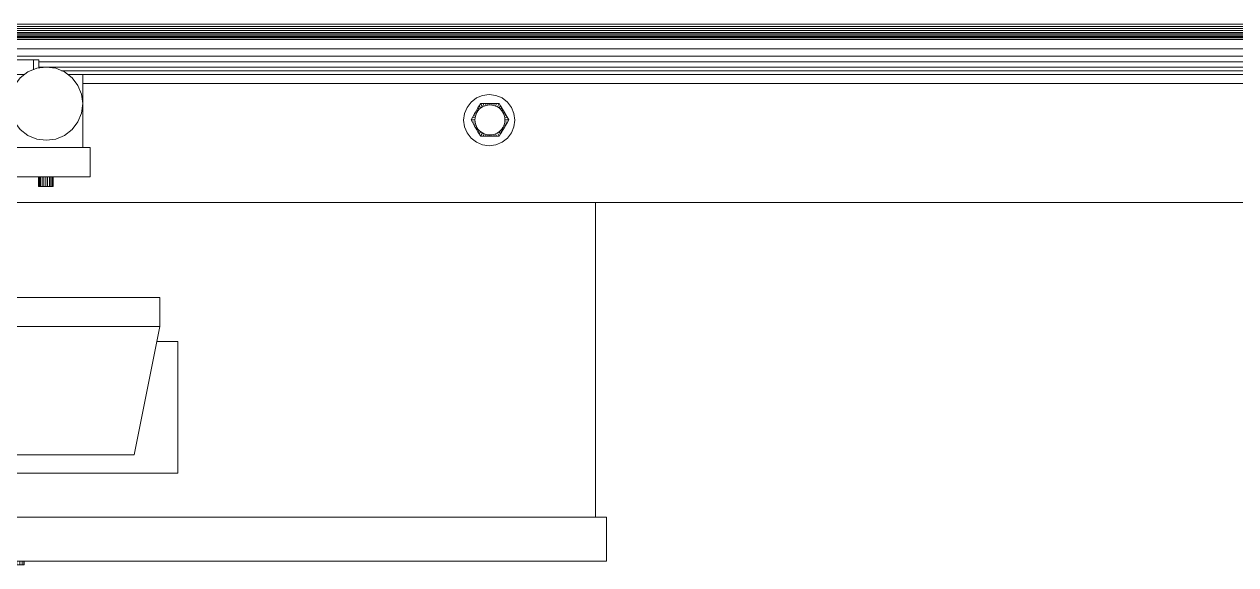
# Model space of a CAD drawing. Header units: inches. Extents: x -827 to 154, y -802 to 207.
# Drawn here: x -110.77 to -90.09, y -201.66 to -192.43 of the extents above; entities that cross this region are included whole.
import ezdxf

# ---------------------------------------------------------------- set-up
doc = ezdxf.new("R2010")
doc.units = ezdxf.units.IN
doc.header["$MEASUREMENT"] = 0
doc.layers.add('Layer0', color=7, linetype='Continuous', lineweight=9)
doc.layers.add('Shop_Sabre_RC-8_CNC_Router_skp', color=8, linetype='Continuous', lineweight=9)

# ---------------------------------------------------------------- blocks, each defined once
blk = doc.blocks.new('Shop_Sabre_RC-8_CNC_Router_skp_148-402887-Level 1')
at = {"layer": 'Layer0'}
blk.add_line((58.188, 0), (100.438, 0), dxfattribs=at)
blk.add_line((58.188, 0), (100.438, 0), dxfattribs=at)
blk = doc.blocks.new('Shop_Sabre_RC-8_CNC_Router_skp_147-402886-Level 1')
at = {"layer": 'Layer0'}
for p, q in [((0.219, 0.816), (0.324, 0.86)), ((0.219, 0.816), (0.324, 0.86)), ((0.324, 0.86), (0.437, 0.875)), ((0.324, 0.86), (0.437, 0.875)), ((0.437, 0.875), (0.551, 0.86)), ((0.437, 0.875), (0.551, 0.86)), ((0.551, 0.86), (0.656, 0.816)), ((0.551, 0.86), (0.656, 0.816)), ((0.015, 0.551), (0.059, 0.656)), ((0.059, 0.656), (0.015, 0.551)), ((0.059, 0.656), (0.128, 0.747)), ((0.128, 0.747), (0.059, 0.656)), ((0.128, 0.747), (0.219, 0.816)), ((0.128, 0.747), (0.219, 0.816)), ((0.656, 0.816), (0.747, 0.747)), ((0.656, 0.816), (0.747, 0.747)), ((0.747, 0.747), (0.816, 0.656)), ((0.816, 0.656), (0.747, 0.747)), ((0.816, 0.656), (0.86, 0.551)), ((0.86, 0.551), (0.816, 0.656)), ((0.015, 0.551), (0, 0.437)), ((0.015, 0.551), (0, 0.437)), ((0.015, 0.324), (0, 0.437)), ((0, 0.437), (0.015, 0.324)), ((0.86, 0.551), (0.875, 0.437)), ((0.875, 0.437), (0.86, 0.551)), ((0.86, 0.324), (0.875, 0.437)), ((0.86, 0.324), (0.875, 0.437)), ((0.015, 0.324), (0.059, 0.219)), ((0.015, 0.324), (0.059, 0.219)), ((0.059, 0.219), (0.128, 0.128)), ((0.059, 0.219), (0.128, 0.128)), ((0.747, 0.128), (0.816, 0.219)), ((0.747, 0.128), (0.816, 0.219)), ((0.816, 0.219), (0.86, 0.324)), ((0.816, 0.219), (0.86, 0.324)), ((0.128, 0.128), (0.219, 0.059)), ((0.219, 0.059), (0.128, 0.128)), ((0.219, 0.059), (0.324, 0.015)), ((0.324, 0.015), (0.219, 0.059)), ((0.324, 0.015), (0.437, 0)), ((0.437, 0), (0.324, 0.015)), ((0.437, 0), (0.551, 0.015)), ((0.551, 0.015), (0.437, 0)), ((0.551, 0.015), (0.656, 0.059)), ((0.656, 0.059), (0.551, 0.015)), ((0.656, 0.059), (0.747, 0.128)), ((0.747, 0.128), (0.656, 0.059))]:
    blk.add_line(p, q, dxfattribs=at)
blk = doc.blocks.new('Shop_Sabre_RC-8_CNC_Router_skp_146-402885-Level 1')
at = {"layer": 'Layer0'}
for p, q in [((56.064, -0.464), (56.18, -0.265)), ((56.18, -0.265), (56.064, -0.464)), ((56.085, -0.429), (56.104, -0.396)), ((56.085, -0.429), (56.104, -0.396)), ((56.104, -0.396), (56.122, -0.364)), ((56.104, -0.396), (56.122, -0.364)), ((56.104, -0.396), (56.127, -0.406)), ((56.127, -0.406), (56.104, -0.396)), ((56.116, -0.438), (56.127, -0.406)), ((56.127, -0.406), (56.116, -0.438)), ((56.122, -0.364), (56.14, -0.333)), ((56.14, -0.333), (56.122, -0.364)), ((56.122, -0.364), (56.142, -0.376)), ((56.142, -0.376), (56.122, -0.364)), ((56.127, -0.406), (56.142, -0.376)), ((56.142, -0.376), (56.127, -0.406)), ((56.14, -0.333), (56.159, -0.3)), ((56.159, -0.3), (56.14, -0.333)), ((56.14, -0.333), (56.16, -0.348)), ((56.16, -0.348), (56.14, -0.333)), ((56.142, -0.376), (56.16, -0.348)), ((56.16, -0.348), (56.142, -0.376)), ((56.159, -0.3), (56.18, -0.265)), ((56.18, -0.265), (56.159, -0.3)), ((56.159, -0.3), (56.182, -0.323)), ((56.182, -0.323), (56.159, -0.3)), ((56.16, -0.348), (56.182, -0.323)), ((56.182, -0.323), (56.16, -0.348)), ((56.18, -0.265), (56.202, -0.225)), ((56.202, -0.225), (56.18, -0.265)), ((56.207, -0.301), (56.18, -0.265)), ((56.18, -0.265), (56.207, -0.301)), ((56.182, -0.323), (56.207, -0.301)), ((56.207, -0.301), (56.182, -0.323)), ((56.202, -0.225), (56.522, -0.225)), ((56.522, -0.225), (56.202, -0.225)), ((56.248, -0.225), (56.202, -0.225)), ((56.235, -0.282), (56.202, -0.225)), ((56.202, -0.225), (56.235, -0.282)), ((56.202, -0.225), (56.248, -0.225)), ((56.207, -0.301), (56.235, -0.282)), ((56.235, -0.282), (56.207, -0.301)), ((56.235, -0.282), (56.265, -0.267)), ((56.265, -0.267), (56.235, -0.282)), ((56.289, -0.225), (56.248, -0.225)), ((56.248, -0.225), (56.265, -0.267)), ((56.248, -0.225), (56.289, -0.225)), ((56.265, -0.267), (56.248, -0.225)), ((56.265, -0.267), (56.297, -0.257)), ((56.297, -0.257), (56.265, -0.267)), ((56.326, -0.225), (56.289, -0.225)), ((56.297, -0.257), (56.289, -0.225)), ((56.289, -0.225), (56.297, -0.257)), ((56.289, -0.225), (56.326, -0.225)), ((56.297, -0.257), (56.33, -0.25)), ((56.33, -0.25), (56.297, -0.257)), ((56.297, -0.257), (56.33, -0.25)), ((56.297, -0.257), (56.33, -0.25)), ((56.297, -0.257), (56.33, -0.25)), ((56.33, -0.25), (56.297, -0.257)), ((56.363, -0.225), (56.326, -0.225)), ((56.326, -0.225), (56.33, -0.25)), ((56.326, -0.225), (56.363, -0.225)), ((56.33, -0.25), (56.326, -0.225)), ((56.33, -0.25), (56.363, -0.248)), ((56.363, -0.248), (56.33, -0.25)), ((56.33, -0.25), (56.363, -0.248)), ((56.33, -0.25), (56.363, -0.248)), ((56.33, -0.25), (56.363, -0.248)), ((56.363, -0.248), (56.33, -0.25)), ((56.4, -0.225), (56.363, -0.225)), ((56.363, -0.248), (56.363, -0.225)), ((56.4, -0.225), (56.363, -0.225)), ((56.363, -0.248), (56.363, -0.225)), ((56.363, -0.248), (56.397, -0.25)), ((56.397, -0.25), (56.363, -0.248)), ((56.397, -0.25), (56.363, -0.248)), ((56.363, -0.248), (56.397, -0.25)), ((56.397, -0.25), (56.363, -0.248)), ((56.363, -0.248), (56.397, -0.25)), ((56.4, -0.225), (56.397, -0.25)), ((56.397, -0.25), (56.4, -0.225)), ((56.397, -0.25), (56.429, -0.257)), ((56.429, -0.257), (56.397, -0.25)), ((56.429, -0.257), (56.397, -0.25)), ((56.429, -0.257), (56.397, -0.25)), ((56.429, -0.257), (56.397, -0.25)), ((56.397, -0.25), (56.429, -0.257)), ((56.438, -0.225), (56.4, -0.225)), ((56.438, -0.225), (56.4, -0.225)), ((56.438, -0.225), (56.429, -0.257)), ((56.429, -0.257), (56.438, -0.225)), ((56.461, -0.267), (56.429, -0.257)), ((56.461, -0.267), (56.429, -0.257)), ((56.461, -0.267), (56.429, -0.257)), ((56.429, -0.257), (56.461, -0.267)), ((56.479, -0.225), (56.438, -0.225)), ((56.479, -0.225), (56.438, -0.225)), ((56.461, -0.267), (56.479, -0.225)), ((56.479, -0.225), (56.461, -0.267)), ((56.491, -0.282), (56.461, -0.267)), ((56.461, -0.267), (56.491, -0.282)), ((56.479, -0.225), (56.524, -0.225)), ((56.524, -0.225), (56.479, -0.225)), ((56.524, -0.225), (56.491, -0.282)), ((56.491, -0.282), (56.524, -0.225)), ((56.519, -0.301), (56.491, -0.282)), ((56.491, -0.282), (56.519, -0.301)), ((56.544, -0.323), (56.519, -0.301)), ((56.519, -0.301), (56.544, -0.323)), ((56.522, -0.297), (56.547, -0.265)), ((56.547, -0.265), (56.522, -0.297)), ((56.524, -0.225), (56.547, -0.265)), ((56.547, -0.265), (56.524, -0.225)), ((56.544, -0.323), (56.567, -0.3)), ((56.567, -0.3), (56.544, -0.323)), ((56.566, -0.348), (56.544, -0.323)), ((56.544, -0.323), (56.566, -0.348)), ((56.662, -0.464), (56.547, -0.265)), ((56.547, -0.265), (56.662, -0.464)), ((56.547, -0.265), (56.567, -0.3)), ((56.567, -0.3), (56.547, -0.265)), ((56.586, -0.333), (56.566, -0.348)), ((56.566, -0.348), (56.586, -0.333)), ((56.585, -0.376), (56.566, -0.348)), ((56.566, -0.348), (56.585, -0.376)), ((56.586, -0.333), (56.567, -0.3)), ((56.567, -0.3), (56.586, -0.333)), ((56.604, -0.364), (56.585, -0.376)), ((56.585, -0.376), (56.604, -0.364)), ((56.599, -0.406), (56.585, -0.376)), ((56.585, -0.376), (56.599, -0.406)), ((56.586, -0.333), (56.604, -0.364)), ((56.604, -0.364), (56.586, -0.333)), ((56.599, -0.406), (56.623, -0.396)), ((56.623, -0.396), (56.599, -0.406)), ((56.61, -0.438), (56.599, -0.406)), ((56.599, -0.406), (56.61, -0.438)), ((56.623, -0.396), (56.604, -0.364)), ((56.623, -0.396), (56.604, -0.364)), ((56.642, -0.429), (56.623, -0.396)), ((56.642, -0.429), (56.623, -0.396)), ((56.064, -0.464), (56.042, -0.504)), ((56.042, -0.504), (56.064, -0.464)), ((56.18, -0.743), (56.042, -0.504)), ((56.042, -0.504), (56.064, -0.543)), ((56.042, -0.504), (56.107, -0.504)), ((56.107, -0.504), (56.042, -0.504)), ((56.042, -0.504), (56.18, -0.743)), ((56.042, -0.504), (56.064, -0.543)), ((56.064, -0.464), (56.085, -0.429)), ((56.064, -0.464), (56.085, -0.429)), ((56.064, -0.464), (56.11, -0.47)), ((56.064, -0.464), (56.11, -0.47)), ((56.11, -0.537), (56.064, -0.543)), ((56.064, -0.543), (56.11, -0.537)), ((56.064, -0.543), (56.085, -0.578)), ((56.064, -0.543), (56.085, -0.578)), ((56.116, -0.438), (56.085, -0.429)), ((56.085, -0.429), (56.116, -0.438)), ((56.116, -0.57), (56.085, -0.578)), ((56.085, -0.578), (56.116, -0.57)), ((56.085, -0.578), (56.104, -0.611)), ((56.085, -0.578), (56.104, -0.611)), ((56.104, -0.611), (56.127, -0.602)), ((56.127, -0.602), (56.104, -0.611)), ((56.104, -0.611), (56.122, -0.643)), ((56.104, -0.611), (56.122, -0.643)), ((56.107, -0.504), (56.11, -0.47)), ((56.107, -0.504), (56.11, -0.47)), ((56.11, -0.537), (56.107, -0.504)), ((56.11, -0.537), (56.107, -0.504)), ((56.11, -0.47), (56.116, -0.438)), ((56.116, -0.438), (56.11, -0.47)), ((56.116, -0.57), (56.11, -0.537)), ((56.116, -0.57), (56.11, -0.537)), ((56.127, -0.602), (56.116, -0.57)), ((56.127, -0.602), (56.116, -0.57)), ((56.142, -0.632), (56.127, -0.602)), ((56.142, -0.632), (56.127, -0.602)), ((56.547, -0.743), (56.685, -0.504)), ((56.685, -0.504), (56.547, -0.743)), ((56.585, -0.632), (56.599, -0.602)), ((56.585, -0.632), (56.599, -0.602)), ((56.599, -0.602), (56.61, -0.57)), ((56.599, -0.602), (56.61, -0.57)), ((56.623, -0.611), (56.599, -0.602)), ((56.599, -0.602), (56.623, -0.611)), ((56.623, -0.611), (56.604, -0.643)), ((56.623, -0.611), (56.604, -0.643)), ((56.61, -0.438), (56.642, -0.429)), ((56.642, -0.429), (56.61, -0.438)), ((56.617, -0.47), (56.61, -0.438)), ((56.61, -0.438), (56.617, -0.47)), ((56.61, -0.57), (56.617, -0.537)), ((56.61, -0.57), (56.617, -0.537)), ((56.61, -0.57), (56.642, -0.578)), ((56.642, -0.578), (56.61, -0.57)), ((56.662, -0.464), (56.617, -0.47)), ((56.662, -0.464), (56.617, -0.47)), ((56.619, -0.504), (56.617, -0.47)), ((56.619, -0.504), (56.617, -0.47)), ((56.617, -0.537), (56.619, -0.504)), ((56.617, -0.537), (56.619, -0.504)), ((56.662, -0.543), (56.617, -0.537)), ((56.617, -0.537), (56.662, -0.543)), ((56.619, -0.504), (56.685, -0.504)), ((56.685, -0.504), (56.619, -0.504)), ((56.642, -0.578), (56.623, -0.611)), ((56.642, -0.578), (56.623, -0.611)), ((56.662, -0.464), (56.642, -0.429)), ((56.662, -0.464), (56.642, -0.429)), ((56.662, -0.543), (56.642, -0.578)), ((56.662, -0.543), (56.642, -0.578)), ((56.685, -0.504), (56.662, -0.464)), ((56.662, -0.464), (56.685, -0.504)), ((56.685, -0.504), (56.662, -0.543)), ((56.685, -0.504), (56.662, -0.543)), ((56.122, -0.643), (56.142, -0.632)), ((56.142, -0.632), (56.122, -0.643)), ((56.122, -0.643), (56.14, -0.675)), ((56.14, -0.675), (56.122, -0.643)), ((56.14, -0.675), (56.16, -0.659)), ((56.16, -0.659), (56.14, -0.675)), ((56.14, -0.675), (56.159, -0.708)), ((56.159, -0.708), (56.14, -0.675)), ((56.148, -0.641), (56.142, -0.632)), ((56.148, -0.641), (56.142, -0.632)), ((56.16, -0.659), (56.148, -0.641)), ((56.16, -0.659), (56.148, -0.641)), ((56.159, -0.708), (56.182, -0.685)), ((56.182, -0.685), (56.159, -0.708)), ((56.159, -0.708), (56.18, -0.743)), ((56.18, -0.743), (56.159, -0.708)), ((56.182, -0.685), (56.16, -0.659)), ((56.182, -0.685), (56.16, -0.659)), ((56.207, -0.707), (56.18, -0.743)), ((56.18, -0.743), (56.207, -0.707)), ((56.18, -0.743), (56.202, -0.782)), ((56.202, -0.782), (56.18, -0.743)), ((56.207, -0.707), (56.182, -0.685)), ((56.207, -0.707), (56.182, -0.685)), ((56.235, -0.725), (56.202, -0.782)), ((56.235, -0.725), (56.202, -0.782)), ((56.248, -0.782), (56.202, -0.782)), ((56.248, -0.782), (56.202, -0.782)), ((56.235, -0.725), (56.207, -0.707)), ((56.235, -0.725), (56.207, -0.707)), ((56.265, -0.74), (56.235, -0.725)), ((56.235, -0.725), (56.265, -0.74)), ((56.248, -0.782), (56.265, -0.74)), ((56.248, -0.782), (56.265, -0.74)), ((56.248, -0.782), (56.522, -0.782)), ((56.248, -0.782), (56.289, -0.782)), ((56.522, -0.782), (56.248, -0.782)), ((56.289, -0.782), (56.248, -0.782)), ((56.265, -0.74), (56.297, -0.751)), ((56.297, -0.751), (56.265, -0.74)), ((56.297, -0.751), (56.265, -0.74)), ((56.297, -0.751), (56.265, -0.74)), ((56.297, -0.751), (56.289, -0.782)), ((56.297, -0.751), (56.289, -0.782)), ((56.326, -0.782), (56.289, -0.782)), ((56.326, -0.782), (56.289, -0.782)), ((56.297, -0.751), (56.33, -0.757)), ((56.33, -0.757), (56.297, -0.751)), ((56.33, -0.757), (56.297, -0.751)), ((56.33, -0.757), (56.297, -0.751)), ((56.33, -0.757), (56.297, -0.751)), ((56.297, -0.751), (56.33, -0.757)), ((56.326, -0.782), (56.33, -0.757)), ((56.326, -0.782), (56.33, -0.757)), ((56.326, -0.782), (56.363, -0.782)), ((56.363, -0.782), (56.326, -0.782)), ((56.33, -0.757), (56.363, -0.76)), ((56.363, -0.76), (56.33, -0.757)), ((56.33, -0.757), (56.363, -0.76)), ((56.33, -0.757), (56.363, -0.76)), ((56.33, -0.757), (56.363, -0.76)), ((56.363, -0.76), (56.33, -0.757)), ((56.363, -0.76), (56.397, -0.757)), ((56.397, -0.757), (56.363, -0.76)), ((56.397, -0.757), (56.363, -0.76)), ((56.363, -0.76), (56.397, -0.757)), ((56.397, -0.757), (56.363, -0.76)), ((56.397, -0.757), (56.363, -0.76)), ((56.363, -0.76), (56.363, -0.782)), ((56.363, -0.782), (56.363, -0.76)), ((56.363, -0.782), (56.4, -0.782)), ((56.4, -0.782), (56.363, -0.782)), ((56.397, -0.757), (56.429, -0.751)), ((56.429, -0.751), (56.397, -0.757)), ((56.397, -0.757), (56.429, -0.751)), ((56.429, -0.751), (56.397, -0.757)), ((56.397, -0.757), (56.429, -0.751)), ((56.429, -0.751), (56.397, -0.757)), ((56.397, -0.757), (56.4, -0.782)), ((56.4, -0.782), (56.397, -0.757)), ((56.438, -0.782), (56.4, -0.782)), ((56.4, -0.782), (56.438, -0.782)), ((56.429, -0.751), (56.461, -0.74)), ((56.429, -0.751), (56.461, -0.74)), ((56.429, -0.751), (56.438, -0.782)), ((56.429, -0.751), (56.438, -0.782)), ((56.479, -0.782), (56.438, -0.782)), ((56.479, -0.782), (56.438, -0.782)), ((56.461, -0.74), (56.491, -0.725)), ((56.461, -0.74), (56.491, -0.725)), ((56.461, -0.74), (56.479, -0.782)), ((56.479, -0.782), (56.461, -0.74)), ((56.479, -0.782), (56.524, -0.782)), ((56.524, -0.782), (56.479, -0.782)), ((56.491, -0.725), (56.519, -0.707)), ((56.491, -0.725), (56.519, -0.707)), ((56.491, -0.725), (56.524, -0.782)), ((56.524, -0.782), (56.491, -0.725)), ((56.519, -0.707), (56.544, -0.685)), ((56.519, -0.707), (56.544, -0.685)), ((56.522, -0.71), (56.547, -0.743)), ((56.547, -0.743), (56.522, -0.71)), ((56.524, -0.782), (56.547, -0.743)), ((56.547, -0.743), (56.524, -0.782)), ((56.544, -0.685), (56.566, -0.659)), ((56.544, -0.685), (56.566, -0.659)), ((56.567, -0.708), (56.544, -0.685)), ((56.544, -0.685), (56.567, -0.708)), ((56.547, -0.743), (56.567, -0.708)), ((56.567, -0.708), (56.547, -0.743)), ((56.566, -0.659), (56.585, -0.632)), ((56.566, -0.659), (56.585, -0.632)), ((56.586, -0.675), (56.566, -0.659)), ((56.566, -0.659), (56.586, -0.675)), ((56.567, -0.708), (56.586, -0.675)), ((56.586, -0.675), (56.567, -0.708)), ((56.604, -0.643), (56.585, -0.632)), ((56.585, -0.632), (56.604, -0.643)), ((56.586, -0.675), (56.604, -0.643)), ((56.604, -0.643), (56.586, -0.675))]:
    blk.add_line(p, q, dxfattribs=at)
blk = doc.blocks.new('Shop_Sabre_RC-8_CNC_Router_skp_145-402884-Level 1')
at = {"rotation": 89.99999999997225}
blk.add_blockref('Shop_Sabre_RC-8_CNC_Router_skp_147-402886-Level 1', (38.875, 60.969), dxfattribs=at)
blk.add_blockref('Shop_Sabre_RC-8_CNC_Router_skp_146-402885-Level 1', (-17.937, 61.906))
blk = doc.blocks.new('Shop_Sabre_RC-8_CNC_Router_skp_133-402872-Level 1')
at = {"layer": 'Layer0'}
for p, q in [((0, 0.5), (0, 0)), ((0, 0), (0, 0.5)), ((1.75, 0.5), (0.711, 0.5)), ((0.711, 0.5), (1.75, 0.5)), ((1.75, 0.5), (1.75, 0)), ((3.5, 0.5), (1.75, 0.5)), ((1.75, 0.5), (1.75, 0)), ((1.75, 0.5), (3.5, 0.5)), ((3.5, 0), (3.5, 0.5)), ((3.5, 0), (3.5, 0.5)), ((0, 0), (1.75, 0)), ((0, 0), (1.75, 0)), ((3.5, 0), (1.75, 0)), ((3.5, 0), (1.75, 0))]:
    blk.add_line(p, q, dxfattribs=at)
blk = doc.blocks.new('Shop_Sabre_RC-8_CNC_Router_skp_55-402794-Level 1')
at = {"layer": 'Layer0'}
for p, q in [((0.253, 0), (0.253, 0.167)), ((0.253, 0.167), (0.253, 0)), ((0.257, 0), (0.253, 0)), ((0.257, 0), (0.253, 0)), ((0.253, 0), (0.257, 0)), ((0.257, 0), (0.253, 0)), ((0.5, 0), (0.504, 0)), ((0.5, 0), (0.504, 0)), ((0.504, 0), (0.5, 0)), ((0.5, 0), (0.504, 0)), ((0.504, 0), (0.504, 0.167)), ((0.504, 0.167), (0.504, 0))]:
    blk.add_line(p, q, dxfattribs=at)
blk = doc.blocks.new('Shop_Sabre_RC-8_CNC_Router_skp_55-V88-Level 1')
at = {"layer": 'Layer0'}
for p, q in [((0.253, 0), (0.253, 0.167)), ((0.253, 0.167), (0.253, 0)), ((0.257, 0), (0.253, 0)), ((0.257, 0), (0.253, 0)), ((0.253, 0), (0.257, 0)), ((0.257, 0), (0.253, 0)), ((0.257, 0), (0.257, 0.167)), ((0.257, 0.167), (0.257, 0)), ((0.257, 0), (0.27, 0)), ((0.27, 0), (0.257, 0)), ((0.27, 0), (0.27, 0.167)), ((0.27, 0.167), (0.27, 0)), ((0.27, 0), (0.29, 0)), ((0.29, 0), (0.27, 0)), ((0.29, 0), (0.29, 0.167)), ((0.29, 0), (0.29, 0.167)), ((0.29, 0), (0.316, 0)), ((0.29, 0), (0.316, 0)), ((0.316, 0.167), (0.316, 0)), ((0.316, 0), (0.316, 0.167)), ((0.316, 0), (0.346, 0)), ((0.316, 0), (0.346, 0)), ((0.346, 0.167), (0.346, 0)), ((0.346, 0), (0.346, 0.167)), ((0.346, 0), (0.378, 0)), ((0.346, 0), (0.378, 0)), ((0.378, 0.167), (0.378, 0)), ((0.378, 0), (0.378, 0.167)), ((0.378, 0), (0.411, 0)), ((0.378, 0), (0.411, 0)), ((0.411, 0.167), (0.411, 0)), ((0.411, 0), (0.411, 0.167)), ((0.411, 0), (0.441, 0)), ((0.411, 0), (0.441, 0)), ((0.441, 0.167), (0.441, 0)), ((0.441, 0), (0.441, 0.167)), ((0.441, 0), (0.467, 0)), ((0.441, 0), (0.467, 0)), ((0.467, 0.167), (0.467, 0)), ((0.467, 0.167), (0.467, 0)), ((0.467, 0), (0.487, 0)), ((0.487, 0), (0.467, 0)), ((0.487, 0), (0.487, 0.167)), ((0.487, 0), (0.487, 0.167)), ((0.487, 0), (0.5, 0)), ((0.487, 0), (0.5, 0)), ((0.5, 0.167), (0.5, 0)), ((0.5, 0.167), (0.5, 0)), ((0.5, 0), (0.504, 0)), ((0.5, 0), (0.504, 0)), ((0.504, 0), (0.5, 0)), ((0.5, 0), (0.504, 0)), ((0.504, 0), (0.504, 0.167)), ((0.504, 0.167), (0.504, 0))]:
    blk.add_line(p, q, dxfattribs=at)
blk = doc.blocks.new('Shop_Sabre_RC-8_CNC_Router_skp_132-402871-Level 1')
for name, p in [('Shop_Sabre_RC-8_CNC_Router_skp_133-402872-Level 1', (0, 0.167)), ('Shop_Sabre_RC-8_CNC_Router_skp_55-402794-Level 1', (0, 0)), ('Shop_Sabre_RC-8_CNC_Router_skp_55-V88-Level 1', (0, 0)), ('Shop_Sabre_RC-8_CNC_Router_skp_55-V88-Level 1', (2.363, 0)), ('Shop_Sabre_RC-8_CNC_Router_skp_55-402794-Level 1', (2.363, 0))]:
    blk.add_blockref(name, p)
blk = doc.blocks.new('Shop_Sabre_RC-8_CNC_Router_skp_131-402870-Level 1')
at = {"layer": 'Layer0'}
for p, q in [((0.463, 1.229), (0.625, 1.25)), ((0.463, 1.229), (0.625, 1.25)), ((0.625, 1.25), (0.787, 1.229)), ((0.625, 1.25), (0.787, 1.229)), ((0.183, 1.067), (0.084, 0.937)), ((0.084, 0.937), (0.183, 1.067)), ((0.183, 1.067), (0.312, 1.166)), ((0.183, 1.067), (0.312, 1.166)), ((0.312, 1.166), (0.463, 1.229)), ((0.312, 1.166), (0.463, 1.229)), ((0.787, 1.229), (0.937, 1.166)), ((0.787, 1.229), (0.937, 1.166)), ((0.937, 1.166), (1.067, 1.067)), ((0.937, 1.166), (1.067, 1.067)), ((1.166, 0.937), (1.067, 1.067)), ((1.067, 1.067), (1.166, 0.937)), ((0.084, 0.937), (0.021, 0.787)), ((0.021, 0.787), (0.084, 0.937)), ((1.229, 0.787), (1.166, 0.937)), ((1.166, 0.937), (1.229, 0.787)), ((0.021, 0.787), (0, 0.625)), ((0.021, 0.787), (0, 0.625)), ((0, 0.625), (0.021, 0.463)), ((0.021, 0.463), (0, 0.625)), ((1.25, 0.625), (1.229, 0.787)), ((1.229, 0.787), (1.25, 0.625)), ((1.229, 0.463), (1.25, 0.625)), ((1.229, 0.463), (1.25, 0.625)), ((0.021, 0.463), (0.084, 0.312)), ((0.021, 0.463), (0.084, 0.312)), ((1.166, 0.312), (1.229, 0.463)), ((1.166, 0.312), (1.229, 0.463)), ((0.084, 0.312), (0.183, 0.183)), ((0.084, 0.312), (0.183, 0.183)), ((1.067, 0.183), (1.166, 0.312)), ((1.067, 0.183), (1.166, 0.312)), ((0.312, 0.084), (0.183, 0.183)), ((0.183, 0.183), (0.312, 0.084)), ((0.463, 0.021), (0.312, 0.084)), ((0.312, 0.084), (0.463, 0.021)), ((0.625, 0), (0.463, 0.021)), ((0.463, 0.021), (0.625, 0)), ((0.787, 0.021), (0.625, 0)), ((0.625, 0), (0.787, 0.021)), ((0.937, 0.084), (0.787, 0.021)), ((0.787, 0.021), (0.937, 0.084)), ((1.067, 0.183), (0.937, 0.084)), ((0.937, 0.084), (1.067, 0.183))]:
    blk.add_line(p, q, dxfattribs=at)
blk = doc.blocks.new('Shop_Sabre_RC-8_CNC_Router_skp_130-402869-Level 1')
at = {"layer": 'Layer0'}
for p, q in [((0, 1.25), (0.259, 1.25)), ((0, 1.25), (0, 0)), ((0, 1.25), (0, 0)), ((0, 1.25), (0.259, 1.25)), ((0.991, 1.25), (1.25, 1.25)), ((0.991, 1.25), (1.25, 1.25)), ((1.25, 0), (1.25, 1.25)), ((1.25, 0), (1.25, 1.25))]:
    blk.add_line(p, q, dxfattribs=at)
blk = doc.blocks.new('Shop_Sabre_RC-8_CNC_Router_skp_129-402868-Level 1')
for name, p in [('Shop_Sabre_RC-8_CNC_Router_skp_131-402870-Level 1', (0, 0.125)), ('Shop_Sabre_RC-8_CNC_Router_skp_130-402869-Level 1', (0, 0))]:
    blk.add_blockref(name, p)
blk = doc.blocks.new('Shop_Sabre_RC-8_CNC_Router_skp_128-402867-Level 1')
for name, p in [('Shop_Sabre_RC-8_CNC_Router_skp_129-402868-Level 1', (2.125, 0.667)), ('Shop_Sabre_RC-8_CNC_Router_skp_132-402871-Level 1', (0, 0))]:
    blk.add_blockref(name, p)
blk = doc.blocks.new('Shop_Sabre_RC-8_CNC_Router_skp_115-402854-Level 1')
at = {"layer": 'Layer0'}
for p, q in [((0.469, 0.25), (0.469, 0)), ((0.469, 0), (0.469, 0.25)), ((0.469, 0), (0.469, 0.25)), ((2.781, 0.375), (2.781, 0)), ((2.781, 0), (2.781, 0.375)), ((2.781, 0.375), (2.781, 0)), ((3.156, 0.375), (3.156, 0)), ((3.156, 0), (3.156, 0.375)), ((3.156, 0.375), (3.156, 0)), ((3.25, 0), (3.25, 0.375)), ((3.25, 0), (3.25, 0.375)), ((0, 0), (0, 0.141)), ((0, 0.141), (0, 0)), ((0.094, 0), (0, 0)), ((0.094, 0), (0, 0)), ((0.094, 0), (0.094, 0.17)), ((0.094, 0), (0.094, 0.17)), ((0.094, 0.17), (0.094, 0)), ((0.469, 0), (0.094, 0)), ((0.469, 0), (0.094, 0)), ((2.781, 0), (0.469, 0)), ((2.781, 0), (0.469, 0)), ((3.156, 0), (2.781, 0)), ((3.156, 0), (2.781, 0)), ((3.25, 0), (3.156, 0)), ((3.25, 0), (3.156, 0))]:
    blk.add_line(p, q, dxfattribs=at)
blk = doc.blocks.new('Shop_Sabre_RC-8_CNC_Router_skp_111-402850-Level 1')
at = {"layer": 'Layer0'}
for p, q in [((105.078, 0), (62.625, 0)), ((62.625, 0), (105.078, 0))]:
    blk.add_line(p, q, dxfattribs=at)
blk = doc.blocks.new('Shop_Sabre_RC-8_CNC_Router_skp_108-402847-Level 1')
at = {"layer": 'Layer0'}
for p, q in [((0, 0.625), (45.25, 0.625)), ((45.25, 0.625), (0, 0.625)), ((0, 0.562), (45.614, 0.562)), ((0, 0.562), (45.614, 0.562)), ((46, 0.5), (4.375, 0.5)), ((4.375, 0.5), (46, 0.5)), ((4.375, 0.409), (46, 0.409)), ((4.375, 0.409), (46, 0.409)), ((52.875, 0.312), (4.375, 0.312)), ((52.875, 0.312), (4.375, 0.312)), ((4.375, 0.188), (52.875, 0.188)), ((4.375, 0.188), (52.875, 0.188)), ((52.875, 0.031), (4.375, 0.031)), ((4.375, 0.031), (52.875, 0.031))]:
    blk.add_line(p, q, dxfattribs=at)
blk = doc.blocks.new('Shop_Sabre_RC-8_CNC_Router_skp_26-402765-Level 1')
at = {"layer": 'Layer0'}
for p, q in [((0, 0.0625), (0, 0.8125)), ((20.375, 0.8125), (0, 0.8125)), ((20.375, 0.8125), (0, 0.8125)), ((0, 0.0625), (0, 0.8125)), ((20.375, 0.8125), (20.375, 0.0625)), ((20.375, 0.8125), (20.375, 0.0625)), ((0, 0.0625), (20.375, 0.0625)), ((0, 0.0625), (20.375, 0.0625))]:
    blk.add_line(p, q, dxfattribs=at)
blk = doc.blocks.new('Shop_Sabre_RC-8_CNC_Router_skp_25-402764-Level 1')
at = {"layer": 'Layer0'}
for p, q in [((20.188, 6.187), (20.188, 0.812)), ((20.188, 0.812), (20.188, 6.187)), ((0.188, 2.068), (0.188, 0.812)), ((0.188, 2.068), (0.188, 0.812))]:
    blk.add_line(p, q, dxfattribs=at)
blk = doc.blocks.new('Shop_Sabre_RC-8_CNC_Router_skp_24-402763-Level 1')
at = {"layer": 'Layer0'}
for p, q in [((9.937, 0), (9.937, 0.063)), ((9.937, 0.063), (9.937, 0)), ((9.946, 0), (9.937, 0)), ((9.946, 0), (9.937, 0)), ((9.937, 0), (9.946, 0)), ((9.946, 0), (9.937, 0)), ((9.946, 0), (9.946, 0.063)), ((9.946, 0.063), (9.946, 0)), ((9.946, 0.063), (9.946, 0)), ((9.946, 0), (9.946, 0.063)), ((9.946, 0), (9.971, 0)), ((9.946, 0), (9.971, 0)), ((9.946, 0), (9.971, 0)), ((9.971, 0), (9.946, 0)), ((9.971, 0), (9.971, 0.063)), ((9.971, 0.063), (9.971, 0)), ((9.971, 0), (10.011, 0)), ((10.011, 0), (9.971, 0)), ((10.011, 0), (10.011, 0.063)), ((10.011, 0), (10.011, 0.063)), ((10.011, 0), (10.062, 0)), ((10.011, 0), (10.062, 0)), ((10.062, 0), (10.062, 0.063)), ((10.062, 0.063), (10.062, 0)), ((10.062, 0), (10.123, 0)), ((10.062, 0), (10.123, 0)), ((10.123, 0.063), (10.123, 0)), ((10.123, 0), (10.123, 0.063)), ((10.123, 0), (10.188, 0)), ((10.123, 0), (10.188, 0)), ((10.188, 0.063), (10.188, 0)), ((10.188, 0), (10.188, 0.063)), ((10.188, 0), (10.252, 0)), ((10.188, 0), (10.252, 0)), ((10.252, 0.063), (10.252, 0)), ((10.252, 0), (10.252, 0.063)), ((10.252, 0), (10.312, 0)), ((10.252, 0), (10.312, 0)), ((10.312, 0), (10.312, 0.063)), ((10.312, 0.063), (10.312, 0)), ((10.312, 0), (10.364, 0)), ((10.312, 0), (10.364, 0)), ((10.364, 0.063), (10.364, 0)), ((10.364, 0.063), (10.364, 0)), ((10.364, 0), (10.404, 0)), ((10.404, 0), (10.364, 0)), ((10.404, 0.063), (10.404, 0)), ((10.404, 0), (10.404, 0.063)), ((10.404, 0), (10.429, 0)), ((10.404, 0), (10.429, 0)), ((10.429, 0), (10.404, 0)), ((10.404, 0), (10.429, 0)), ((10.429, 0), (10.429, 0.063)), ((10.429, 0), (10.429, 0.063)), ((10.429, 0.063), (10.429, 0)), ((10.429, 0.063), (10.429, 0)), ((10.429, 0), (10.438, 0)), ((10.429, 0), (10.438, 0)), ((10.429, 0), (10.438, 0)), ((10.438, 0), (10.429, 0)), ((10.438, 0.063), (10.438, 0)), ((10.438, 0), (10.438, 0.063))]:
    blk.add_line(p, q, dxfattribs=at)
blk = doc.blocks.new('Shop_Sabre_RC-8_CNC_Router_skp_23-402762-Level 1')
for name in ['Shop_Sabre_RC-8_CNC_Router_skp_25-402764-Level 1', 'Shop_Sabre_RC-8_CNC_Router_skp_26-402765-Level 1', 'Shop_Sabre_RC-8_CNC_Router_skp_24-402763-Level 1']:
    blk.add_blockref(name, (0, 0))
blk = doc.blocks.new('Shop_Sabre_RC-8_CNC_Router_skp_22-402761-Level 1')
at = {"layer": 'Layer0'}
for p, q in [((0, 2.692), (5.125, 2.692)), ((0, 2.692), (0, 2.192)), ((0, 2.692), (0, 2.192)), ((0, 2.692), (5.125, 2.692)), ((5.125, 2.192), (5.125, 2.692)), ((5.125, 2.192), (5.125, 2.692)), ((5.125, 2.192), (0, 2.192)), ((0.437, 0), (0, 2.192)), ((0, 2.192), (0.437, 0)), ((5.125, 2.192), (0, 2.192)), ((5.125, 2.192), (4.687, 0)), ((4.687, 0), (5.125, 2.192)), ((4.687, 0), (0.437, 0)), ((0.437, 0), (4.687, 0))]:
    blk.add_line(p, q, dxfattribs=at)
blk = doc.blocks.new('Shop_Sabre_RC-8_CNC_Router_skp_21-402760-Level 1')
at = {"layer": 'Layer0'}
for p, q in [((0, 2.25), (0, 0)), ((0, 2.25), (0.363, 2.25)), ((0, 2.25), (0, 0)), ((0, 2.25), (0.363, 2.25)), ((5.387, 2.25), (5.75, 2.25)), ((5.387, 2.25), (5.75, 2.25)), ((5.75, 0), (5.75, 2.25)), ((5.75, 0), (5.75, 2.25)), ((5.75, 0), (0, 0)), ((5.75, 0), (0, 0))]:
    blk.add_line(p, q, dxfattribs=at)
blk = doc.blocks.new('Shop_Sabre_RC-8_CNC_Router_skp_20-402759-Level 1')
for name, p in [('Shop_Sabre_RC-8_CNC_Router_skp_22-402761-Level 1', (0.3125, 0.3125)), ('Shop_Sabre_RC-8_CNC_Router_skp_21-402760-Level 1', (0, 0))]:
    blk.add_blockref(name, p)
blk = doc.blocks.new('Shop_Sabre_RC-8_CNC_Router_skp_19-402758-Level 1')
for name, p in [('Shop_Sabre_RC-8_CNC_Router_skp_23-402762-Level 1', (0, 0)), ('Shop_Sabre_RC-8_CNC_Router_skp_20-402759-Level 1', (7.3125, 1.5625))]:
    blk.add_blockref(name, p)
blk = doc.blocks.new('Shop_Sabre_RC-8_CNC_Router_skp_16-402755-Level 1')
at = {"layer": 'Layer0'}
for p, q in [((53, 60), (1, 60)), ((53, 60), (1, 60)), ((1, 59.997), (53, 59.997)), ((1, 59.997), (53, 59.997)), ((53, 59.989), (1, 59.989)), ((53, 59.989), (1, 59.989)), ((1, 59.976), (53, 59.976)), ((1, 59.976), (53, 59.976)), ((53, 59.958), (1, 59.958)), ((53, 59.958), (1, 59.958)), ((1, 59.935), (53, 59.935)), ((53, 59.935), (1, 59.935)), ((1, 59.908), (53, 59.908)), ((53, 59.908), (1, 59.908)), ((1, 59.878), (53, 59.878)), ((53, 59.878), (1, 59.878)), ((53, 59.844), (1, 59.844)), ((1, 59.844), (53, 59.844)), ((53, 59.807), (1, 59.807)), ((1, 59.807), (53, 59.807)), ((53, 59.768), (1, 59.768)), ((1, 59.768), (53, 59.768))]:
    blk.add_line(p, q, dxfattribs=at)
blk = doc.blocks.new('Shop_Sabre_RC-8_CNC_Router_skp_13-402752-Level 1')
blk.add_blockref('Shop_Sabre_RC-8_CNC_Router_skp_16-402755-Level 1', (0, 0))
blk = doc.blocks.new('Shop_Sabre_RC-8_CNC_Router_skp_1-402740-Level 1')
at = {"rotation": 180}
for name, p in [('Shop_Sabre_RC-8_CNC_Router_skp_19-402758-Level 1', (56.813, 69)), ('Shop_Sabre_RC-8_CNC_Router_skp_148-402887-Level 1', (108.438, 62.812)), ('Shop_Sabre_RC-8_CNC_Router_skp_128-402867-Level 1', (48.75, 62.542))]:
    blk.add_blockref(name, p, dxfattribs=at)
for name, p in [('Shop_Sabre_RC-8_CNC_Router_skp_145-402884-Level 1', (0, 0)), ('Shop_Sabre_RC-8_CNC_Router_skp_108-402847-Level 1', (0.125, 60)), ('Shop_Sabre_RC-8_CNC_Router_skp_115-402854-Level 1', (46.125, 60.375)), ('Shop_Sabre_RC-8_CNC_Router_skp_13-402752-Level 1', (0, 0))]:
    blk.add_blockref(name, p)
at = {"zscale": -1, "rotation": 180}
blk.add_blockref('Shop_Sabre_RC-8_CNC_Router_skp_111-402850-Level 1', (108, 60.781), dxfattribs=at)
blk = doc.blocks.new('Shop_Sabre_RC-8_CNC_Router_skp-402726-Level 1')
blk.add_blockref('Shop_Sabre_RC-8_CNC_Router_skp_1-402740-Level 1', (0, 0))

msp = doc.modelspace()

# ---------------------------------------------------------------- block references
at = {"layer": 'Shop_Sabre_RC-8_CNC_Router_skp', "color": 7, "rotation": 180}
msp.add_blockref('Shop_Sabre_RC-8_CNC_Router_skp-402726-Level 1', (-64.395614, -132.663924), dxfattribs=at)

doc.saveas('drawing.dxf')
